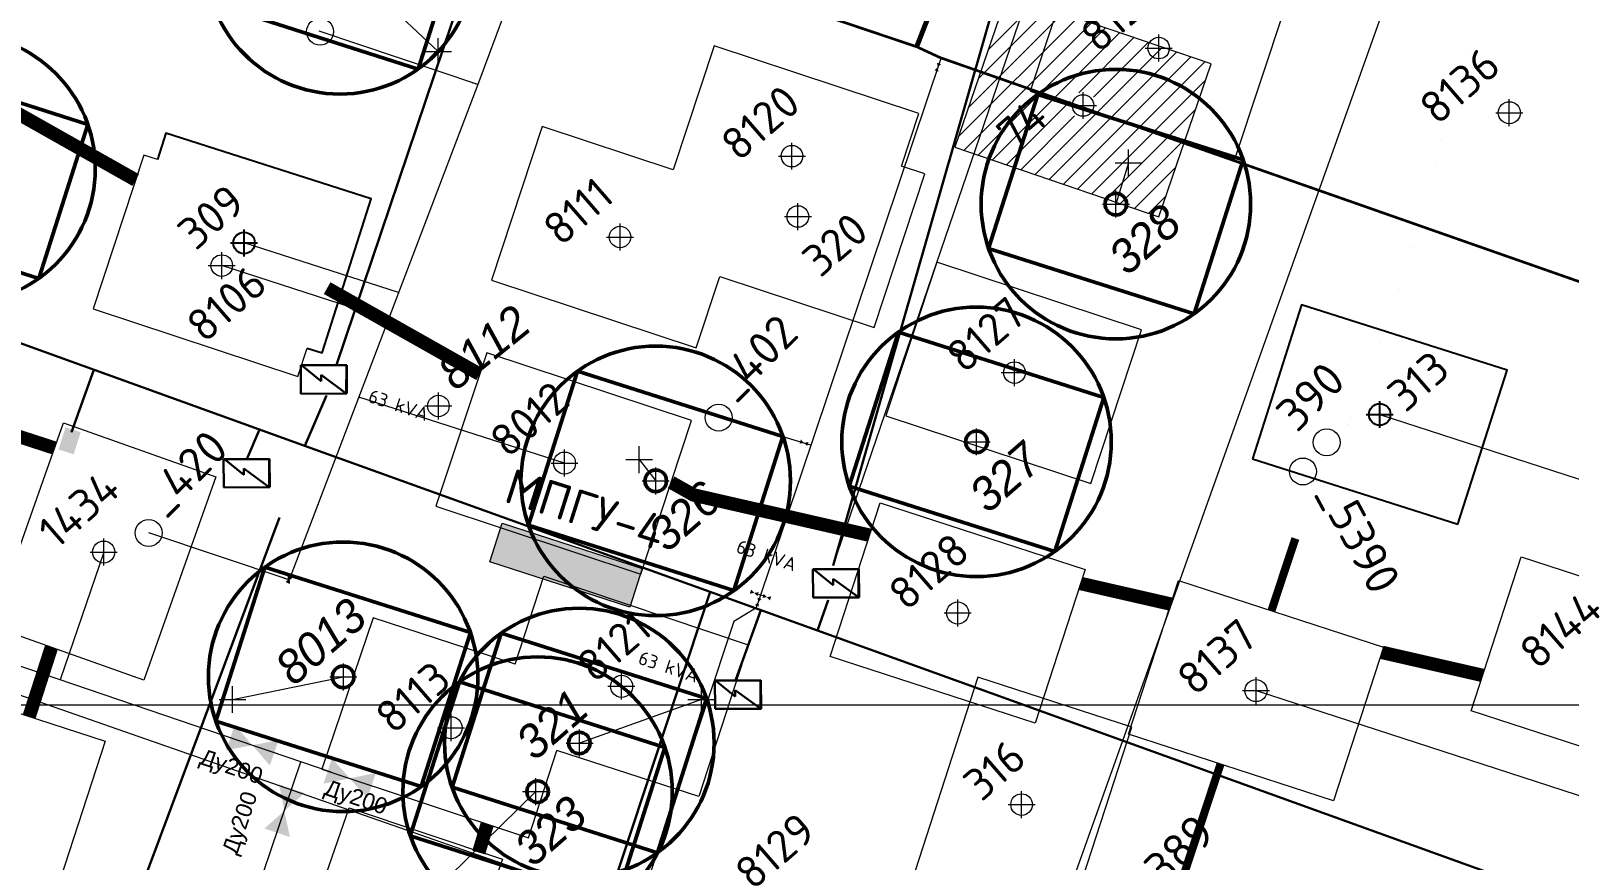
# Model space of a CAD drawing. Header units: millimetres. Extents: x 519 to 9564855, y -810 to 5021775.
# Drawn here: x 9532169 to 9532740, y 4999942 to 5000250 of the extents above; entities that cross this region are included whole.
import ezdxf

# ---------------------------------------------------------------- set-up
doc = ezdxf.new("R2010")
doc.units = ezdxf.units.MM
doc.header["$LTSCALE"] = 2
doc.header["$MEASUREMENT"] = 0
doc.header["$PDMODE"] = 2
doc.header["$PDSIZE"] = 5
doc.linetypes.add('92051501$0$GROUND2', pattern=[35, 25, -10])
for name, color, linetype in [('Existing roads', 41, 'Continuous'), ('FIBERGLASS', 212, 'Continuous'), ('GRID_PULKOVO', 7, 'Continuous'), ('OilColl&Flowlines', 3, 'Continuous'), ('OLD WELLS(dr.bfr2000)', 24, 'Continuous'), ('ROAD_FIELD', 255, '92051501$0$GROUND2'), ('ROAD_GROUND', 9, 'Continuous'), ('водавод', 5, 'Continuous'), ('Скважины - Конфликты наземки', 92, 'Continuous'), ('Скважины 2019г.', 241, 'Continuous'), ('Скважины на 2014 год', 70, 'Continuous'), ('Скважины на 2020 год', 140, 'Continuous'), ('Скважины на 2021 год', 7, 'Continuous'), ('Скважины на 2025 год _ОСМОТР', 5, 'Continuous')]:
    doc.layers.add(name, color=color, linetype=linetype)
for name, color, linetype, lineweight in [('Stage 11.Object 2.Frame&Text', 26, 'Continuous', 53), ('SteamInjInfrastructure', 25, 'Continuous', 100), ('TX_OIL_New Steel', 244, 'Continuous', 50), ('ПСО_TX-OIL-Proect.', 224, 'Continuous', 30), ('Скважины на 2023 год', 201, 'Continuous', 20), ('Скважины на 2024 год-125', 10, 'Continuous', 40), ('Скважины на 2026', 222, 'Continuous', 50), ('ТХ_Проект. НГ', 244, 'g_122_n', 50), ('ТХ_Сущ. НГ', 244, 'g_122_n', 5), ('Электро', 1, 'Continuous', 30), ('Электроснаб', 1, 'Continuous', 18), ('Электроснабжене', 1, 'Continuous', 18)]:
    doc.layers.add(name, color=color, linetype=linetype, lineweight=lineweight)
doc.styles.add('92051501$0$STANDARD', font='simplex.shx')
doc.styles.add('Arial', font='arial.ttf', dxfattribs={"height": 30})
doc.styles.add('Elect', font='isocpeur.ttf')
doc.styles.add('GeoApp', font='', dxfattribs={"height": 1})
doc.styles.add('Line_GUGK', font='')
doc.styles.get("Standard").update_dxf_attribs({"font": 'isocpeur.ttf', "width": 0.5})
doc.styles.get('GeoApp').set_extended_font_data('D431', italic=True)
doc.styles.get('Line_GUGK').set_extended_font_data('Bm431', italic=True)
doc.linetypes.add('g_122_n', pattern='A,2,-2,3,-0.6,["Н",Line_GUGK,S=2,R=0,X=0,Y=-1],-3,3,-2,8,-2,8,-2,6', length=41.6)
doc.linetypes.add('STM_LINE', pattern='A,0.5,-0.2,["S",92051501$0$STANDARD,S=0.1,R=0,X=-0.1,Y=-0.05],-0.05', length=0.75)

# ---------------------------------------------------------------- blocks, each defined once
blk = doc.blocks.new('A$C704E1201')
at = {"layer": 'TX_OIL_New Steel', "color": 116, "linetype": 'ByBlock', "lineweight": 60, "ltscale": 1.5, "true_color": 0x136734}
for p, q in [((-69.51, -88.99, -0.97), (14.74, 127.46, -0.03)), ((15.65, 126.37, -0.05), (14.5, 126.83, -0.05))]:
    blk.add_line(p, q, dxfattribs=at)
at = {"layer": 'водавод', "color": 7, "lineweight": 50}
for points, elevation in [([(15.81, 130.22, 1.6, 0, 0), (15.28, 128.84, 0, 1.6, 0), (14.74, 127.46, 1.6, 1.6, 0)], -0.03), ([(-68.42, -86.18, 1.6, 0, 0), (-68.96, -87.56, 0, 1.6, 0), (-69.49, -88.95, 1.6, 1.6, 0)], -0.97)]:
    blk.add_lwpolyline(points, format="xyseb", dxfattribs=dict(at, elevation=elevation))
at = {"layer": 'ПСО_TX-OIL-Proect.', "color": 0, "lineweight": 30, "ltscale": 5}
for points, elevation in [([(10.47, 128.07, 1.6, 0, 0), (11.85, 127.52, 0, 1.6, 0), (13.23, 126.98, 1.6, 1.6, 0)], -25.42), ([(15.65, 126.37, 1.6, 0, 0), (17.03, 125.83, 0, 1.6, 0), (18.41, 125.28, 1.6, 1.6, 0)], -0.05)]:
    blk.add_lwpolyline(points, format="xyseb", dxfattribs=dict(at, elevation=elevation))
blk.add_lwpolyline([(-19.84, 40.85, 1.6, 0, 0), (-21.22, 41.39, 0, 1.6, 0), (-22.6, 41.94, 1.6, 1.6, 0)], format="xyseb", dxfattribs=at)
at = {"layer": 'ТХ_Проект. НГ', "color": 116, "lineweight": 13, "ltscale": 0.3, "true_color": 0x136734, "elevation": -25.42}
blk.add_lwpolyline([(14.39, 126.55), (-13.61, 137.3)], dxfattribs=at)
at = {"layer": 'ТХ_Проект. НГ', "color": 116, "lineweight": 30, "ltscale": 0.3, "true_color": 0x136734}
blk.add_lwpolyline([(-50.36, 52.58), (-19.08, 40.57)], dxfattribs=at)
blk = doc.blocks.new('Z')
at = {"lineweight": 9}
h = blk.add_hatch(dxfattribs=at)
h.set_pattern_fill('ANSI31', color=256, scale=0.05, style=0)
h.set_pattern_definition([(45, (13.5061613, 46.7154025), (-0.0044194174, 0.0044194174), [])])
h.paths.add_polyline_path([(-0.34, -0.18), (-0.34, 0.18), (-0.01, 0)])
h.paths.add_polyline_path([(0.01, 0), (0.34, -0.18), (0.34, 0.18)])
at = {"color": 7, "lineweight": 13, "flags": 128}
blk.add_lwpolyline([(-0.35, -0.19), (-0.35, 0.19), (0.35, -0.19), (0.35, 0.19), (-0.35, -0.19)], dxfattribs=at)

msp = doc.modelspace()

# ---------------------------------------------------------------- hatches: boundary and pattern name
at = {"linetype": 'ByBlock', "lineweight": 0, "ltscale": 80}
msp.add_hatch(color=1, dxfattribs=at).paths.add_polyline_path([(9532391.40043, 5000036.23374), (9532396.06502, 5000050.58986), (9532344.08904, 5000067.47788), (9532339.42445, 5000053.12176)])
at = {"layer": 'Скважины 2019г.', "linetype": 'ByBlock', "lineweight": 0, "ltscale": 50}
h = msp.add_hatch(dxfattribs=at)
h.set_pattern_fill('ANSI31', color=256, scale=40)
h.set_pattern_definition([(45, (144.6, -148), (-3.535533906, 3.535533906), [])])
h.paths.add_polyline_path([(9532532.01345, 5000263.54714), (9532523.61688, 5000240.79334), (9532512.04182, 5000206.96563), (9532587.73329, 5000181.06577), (9532607.15818, 5000237.83437)])
h.paths.add_polyline_path([(9532564.6, 5000222.4, -1), (9532554.6, 5000222.4, -1)], flags=16)
at = {"layer": 'ТХ_Проект. НГ', "lineweight": 0, "ltscale": 0.3}
h = msp.add_hatch(color=256, dxfattribs=at)
h.dxf.hatch_style = 1
h.paths.add_polyline_path([(9532333.65692, 5000230.6503), (9532333.11131, 5000231.2249), (9532332.87757, 5000230.50721)])
h.paths.add_polyline_path([(9532334.20253, 5000230.0757), (9532334.43627, 5000230.79338), (9532333.65692, 5000230.6503)])
h = msp.add_hatch(color=256, dxfattribs=at)
h.dxf.hatch_style = 1
h.paths.add_polyline_path([(9532300.32812, 5000143.54829), (9532299.78251, 5000144.12289), (9532299.54877, 5000143.40521)])
h.paths.add_polyline_path([(9532300.87373, 5000142.97369), (9532301.10747, 5000143.69138), (9532300.32812, 5000143.54829)])
h = msp.add_hatch(color=256, dxfattribs=at)
h.dxf.hatch_style = 1
h.paths.add_polyline_path([(9532263.67857, 5000046.83547), (9532263.13296, 5000047.41007), (9532262.89923, 5000046.69238)])
h.paths.add_polyline_path([(9532264.22419, 5000046.26087), (9532264.45792, 5000046.97856), (9532263.67857, 5000046.83547)])
at = {"layer": 'Электро'}
msp.add_hatch(color=256, dxfattribs=at).paths.add_polyline_path([(9532187.66213, 5000101.19996), (9532182.02563, 5000102.98194), (9532179.42775, 5000094.76471), (9532185.06425, 5000092.98273)])
at = {"layer": 'Электроснаб', "linetype": 'ByBlock', "lineweight": 0}
msp.add_hatch(color=1, dxfattribs=at).paths.add_polyline_path([(9532187.66213, 5000101.19996), (9532182.02563, 5000102.98194), (9532179.42775, 5000094.76471), (9532185.06425, 5000092.98273)])
at = {"layer": 'Электроснабжене', "linetype": 'ByBlock', "lineweight": 0}
msp.add_hatch(color=1, dxfattribs=at).paths.add_polyline_path([(9532187.66213, 5000101.19996), (9532182.02563, 5000102.98194), (9532179.42775, 5000094.76471), (9532185.06425, 5000092.98273)])

# ---------------------------------------------------------------- linework, layer by layer
at = {"color": 3, "lineweight": 0, "ltscale": 5}
for p, q in [((9532280.65907, 4999975.0113), (9531888.74228, 5000108.34644)), ((9532196.2, 5000056.7), (9532180.05307, 5000009.23875)), ((9532186.86627, 4999736.26399), (9532269.39494, 4999978.8435))]:
    msp.add_line(p, q, dxfattribs=at)
at = {"color": 6, "linetype": 'ByBlock', "lineweight": 0, "const_width": 1, "elevation": 1.7643}
msp.add_lwpolyline([(9533208.5553, 4999965.0729), (9533169.1376, 4999982.4501), (9533159.995, 4999988.0051), (9533140.5588, 5000018.949), (9533131.0592, 5000023.5726), (9533036.2988, 5000055.7491), (9532977.9281, 5000077.6256), (9532899.1367, 5000104.4697), (9532880.8147, 5000108.9985), (9532506.6019, 5000240.1594), (9532497.9084, 5000244.1893), (9532302.01419, 5000309.99877), (9532300.4948, 5000310.5092), (9532141.3194, 5000363.6628), (9532131.7479, 5000365.3913)], dxfattribs=at)
msp.add_lwpolyline([(9533208.5553, 4999965.0729), (9533169.1376, 4999982.4501), (9533159.995, 4999988.0051), (9533140.5588, 5000018.949), (9533131.0592, 5000023.5726), (9533036.2988, 5000055.7491), (9532977.9281, 5000077.6256), (9532899.1367, 5000104.4697), (9532880.8147, 5000108.9985), (9532506.6019, 5000240.1594), (9532497.9084, 5000244.1893), (9532302.01419, 5000309.99877), (9532300.4948, 5000310.5092), (9532141.3194, 5000363.6628), (9532131.7479, 5000365.3913)], dxfattribs=at)
at = {"color": 1, "linetype": 'ByBlock', "lineweight": 0, "ltscale": 80}
msp.add_lwpolyline([(9532391.40043, 5000036.23374), (9532339.42445, 5000053.12176), (9532344.08904, 5000067.47788), (9532396.06502, 5000050.58986)], close=True, dxfattribs=at)
at = {"color": 3, "linetype": 'ByBlock', "lineweight": 0}
for points in [[(9532241.59651, 4999983.16115), (9532244.84964, 4999992.54448), (9532251.34928, 4999985.03552)], [(9532257.84892, 4999977.52656), (9532251.34928, 4999985.03552), (9532261.10205, 4999986.90989)], [(9532277.74232, 4999970.75857), (9532287.4727, 4999972.74587), (9532280.88646, 4999980.17898)], [(9532294.05895, 4999965.31275), (9532297.20309, 4999974.73316), (9532287.4727, 4999972.74587)], [(9532270.70633, 4999967.28116), (9532261.28591, 4999970.4253), (9532263.27321, 4999960.69491)], [(9532265.26051, 4999950.96452), (9532263.27321, 4999960.69491), (9532255.84009, 4999954.10867)]]:
    msp.add_solid(points, dxfattribs=at)
at = {"layer": 'Existing roads', "linetype": 'ByBlock', "lineweight": 0, "ltscale": 50, "const_width": 5, "elevation": -24.67163}
for points in [[(9532119.97484, 5000244.47268), (9532208.0837, 5000194.73384)], [(9532279.11499, 5000154.63556), (9532335.70012, 5000122.69236)], [(9532406.73141, 5000082.59407), (9532415.06047, 5000077.89218), (9532480.41458, 5000062.94733)], [(9532558.71384, 5000045.04225), (9532592.16881, 5000037.39193)], [(9532670.46807, 5000019.48684), (9532707.94009, 5000010.91793)]]:
    msp.add_lwpolyline(points, dxfattribs=at)
at = {"layer": 'Existing roads', "lineweight": 0, "const_width": 5}
for points in [[(9532177.96182, 5000095.29379), (9532137.50109, 5000108.44028)], [(9532176.80197, 5000021.34632), (9532168.55701, 4999995.71938)], [(9532338.5234, 4999955.7231), (9532335.3753, 4999945.21726)]]:
    msp.add_lwpolyline(points, dxfattribs=at)
at = {"layer": 'FIBERGLASS', "lineweight": 0, "ltscale": 5}
msp.add_line((9531474.36772, 5000244.22417), (9533085.79736, 4999682.85721), dxfattribs=at)
at = {"layer": 'GRID_PULKOVO', "lineweight": 0}
msp.add_line((9519000, 5000000), (9533000, 5000000), dxfattribs=at)
at = {"layer": 'OilColl&Flowlines', "lineweight": 0, "ltscale": 50}
for p, q in [((9532305.64332, 5000153.00229, 18.46915), (9532248.3, 5000171.4)), ((9532367.2, 5000089.7), (9532290.84634, 5000114.19688, -24.592))]:
    msp.add_line(p, q, dxfattribs=at)
at = {"layer": 'OilColl&Flowlines', "color": 3, "linetype": 'ByBlock', "lineweight": 0, "ltscale": 0.3}
for p, q in [((9532669.72, 5000107.74), (9532825.96382, 5000056.97331, 23.01404)), ((9532623.8, 5000005.3), (9532789.29149, 4999951.52856, 24.37618))]:
    msp.add_line(p, q, dxfattribs=at)
at = {"layer": 'OLD WELLS(dr.bfr2000)', "lineweight": 0}
for centre in [(9532276.5, 5000249.8), (9532424.4, 5000106.6), (9532650, 5000097.4), (9532641.2, 5000086.6), (9532212.9, 5000063.8)]:
    msp.add_circle(centre, 5, dxfattribs=at)
at = {"layer": 'ROAD_FIELD', "lineweight": 0, "const_width": 0.001, "flags": 128}
msp.add_lwpolyline([(9532795.53243, 5000508.41682), (9532804.47629, 5000479.7776), (9532751.87439, 5000385.15449), (9532703.417, 5000246.992), (9532674.674, 5000147.178), (9532646.09891, 5000074.12476), (9532641.8908, 5000062.91016)], dxfattribs=at)
at = {"layer": 'ROAD_GROUND', "lineweight": 0, "flags": 128}
for points, const_width in [([(9532638.4049, 5000061.73689), (9532629.52771, 5000034.98282)], 3), ([(9532636.98123, 5000062.20928), (9532628.1011, 5000035.44635)], 0.001), ([(9532639.82858, 5000061.26451), (9532630.95433, 5000034.51929)], 0.001), ([(9532610.63193, 4999978.0347), (9532586.70722, 4999905.93038), (9532534.8233, 4999729.42781), (9532534.8233, 4999729.42781)], 3), ([(9532609.20532, 4999978.49823), (9532585.274, 4999906.374), (9532533.35856, 4999729.90373), (9532533.35856, 4999729.90373)], 0.001), ([(9532612.05854, 4999977.57116), (9532588.14044, 4999905.48675), (9532536.28803, 4999728.95188), (9532536.28803, 4999728.95188)], 0.001)]:
    msp.add_lwpolyline(points, dxfattribs=dict(at, const_width=const_width))
at = {"layer": 'SteamInjInfrastructure', "color": 6, "linetype": 'STM_LINE', "lineweight": 0, "ltscale": 15}
msp.add_line((9532465.117, 4999680.29), (9532790.92888, 5000593.92108), dxfattribs=at)
at = {"layer": 'TX_OIL_New Steel', "color": 116, "linetype": 'ByBlock', "lineweight": 0, "ltscale": 1.5, "true_color": 0x136734}
for p in [(9532439.00815, 5000041.07524), (9532440.87449, 5000040.44853)]:
    msp.add_line(p, (9532439.94132, 5000040.76188), dxfattribs=at)
for points in [[(9532506.78604, 5000239.8392), (9532439.06928, 5000038.16477)], [(9532458.6036, 5000096.35102), (9532424.4, 5000106.6)]]:
    msp.add_lwpolyline(points, dxfattribs=at)
at = {"layer": 'водавод', "color": 7, "lineweight": 0}
for points in [[(9532506.17639, 5000238.02365, 1.6, 0, 0), (9532505.70074, 5000236.62113, 0, 1.6, 0), (9532505.22472, 5000235.21753, 1.6, 1.6, 0)], [(9532436.19635, 5000042.01003, 1.6, 0, 0), (9532437.60171, 5000041.54281, 0, 1.6, 0), (9532439.00815, 5000041.07524, 1.6, 1.6, 0)], [(9532439.53936, 5000039.55087, 1.6, 0, 0), (9532439.06371, 5000038.14835, 0, 1.6, 0), (9532438.58769, 5000036.74475, 1.6, 1.6, 0)], [(9532443.68061, 5000039.49686, 1.6, 0, 0), (9532442.27809, 5000039.97251, 0, 1.6, 0), (9532440.87449, 5000040.44853, 1.6, 1.6, 0)]]:
    msp.add_lwpolyline(points, format="xyseb", dxfattribs=at)
at = {"layer": 'ПСО_TX-OIL-Proect.', "color": 0, "lineweight": 0, "ltscale": 5}
msp.add_lwpolyline([(9532454.67356, 5000097.68869, 1.6, 0, 0), (9532456.08206, 5000097.23104, 0, 1.6, 0), (9532457.49165, 5000096.77303, 1.6, 1.6, 0)], format="xyseb", dxfattribs=at)
at = {"layer": 'Скважины - Конфликты наземки', "linetype": 'ByBlock', "lineweight": 0}
msp.add_circle((9532320.4, 5000110.9), 4, dxfattribs=at)
at = {"layer": 'Скважины - Конфликты наземки', "linetype": 'ByBlock', "lineweight": 0, "ltscale": 80}
msp.add_point((9532320.4, 5000110.9), dxfattribs=at)
at = {"layer": 'Скважины 2019г.', "color": 0, "linetype": 'ByBlock', "lineweight": 0, "ltscale": 50}
msp.add_lwpolyline([(9532512.04182, 5000206.96563), (9532587.73329, 5000181.06577), (9532607.15818, 5000237.83437), (9532531.46671, 5000263.73423)], close=True, dxfattribs=at)
at = {"layer": 'Скважины 2019г.', "color": 0, "linetype": 'ByBlock', "lineweight": 0}
msp.add_lwpolyline([(9532492.2547, 5000199.88893), (9532498.71798, 5000219.42241), (9532422.73745, 5000244.56299), (9532407.4948, 5000198.49624)], dxfattribs=at)
at = {"layer": 'Скважины 2019г.', "color": 0, "linetype": 'ByBlock', "lineweight": 0, "ltscale": 50}
msp.add_circle((9532559.6, 5000222.4), 4, dxfattribs=at)
at = {"layer": 'Скважины 2019г.', "color": 0, "linetype": 'ByBlock', "lineweight": 0}
msp.add_circle((9532451.6, 5000203.6), 4, dxfattribs=at)
at = {"layer": 'Скважины 2019г.', "color": 0, "linetype": 'ByBlock', "lineweight": 0, "ltscale": 50}
msp.add_point((9532559.6, 5000222.4), dxfattribs=at)
msp.add_point((9532559.6, 5000222.4), dxfattribs=at)
at = {"layer": 'Скважины 2019г.', "color": 0, "linetype": 'ByBlock', "lineweight": 0}
for p in [(9532451.6, 5000203.6), (9532240, 5000163)]:
    msp.add_point(p, dxfattribs=at)
at = {"layer": 'Скважины на 2014 год', "color": 0, "linetype": 'ByBlock', "lineweight": 0}
for points in [[(9532181.26357, 5000104.62666), (9532237.82815, 5000084.61548), (9532211.14657, 5000009.19603), (9532154.58199, 5000029.20722), (9532181.26357, 5000104.62666)], [(9532274.5718, 4999925.00158), (9532287.32563, 4999961.78527), (9532344.20906, 4999942.69927), (9532331.00887, 4999905.17213)]]:
    msp.add_lwpolyline(points, dxfattribs=at)
msp.add_circle((9532196.2, 5000056.7), 4.1, dxfattribs=at)
msp.add_point((9532196.2, 5000056.7), dxfattribs=at)
at = {"layer": 'Скважины на 2020 год', "color": 0, "linetype": 'ByBlock', "lineweight": 0}
for points in [[(9532539.98202, 5000227.6776), (9532615.96254, 5000202.53702), (9532634.81798, 5000259.52241), (9532558.83745, 5000284.66299)], [(9532486.48202, 5000107.2776), (9532562.46254, 5000082.13702), (9532581.31798, 5000139.12241), (9532505.33745, 5000164.26299)], [(9532319.48202, 5000073.6776), (9532395.46254, 5000048.53702), (9532414.31798, 5000105.52241), (9532338.33745, 5000130.66299)]]:
    msp.add_lwpolyline(points, close=True, dxfattribs=at)
for points in [[(9532407.4948, 5000198.49624), (9532358.93745, 5000214.56299), (9532340.08202, 5000157.5776), (9532416.06254, 5000132.43702), (9532424.84192, 5000158.97028)], [(9532216.14973, 5000202.30452), (9532211.13745, 5000203.96299), (9532192.28202, 5000146.9776), (9532268.26254, 5000121.83702), (9532271.75399, 5000132.38896)]]:
    msp.add_lwpolyline(points, dxfattribs=at)
for centre, radius in [((9532587.7, 5000243.7), 4), ((9532387.8, 5000173.6), 4), ((9532240, 5000163), 4), ((9532534.2, 5000123.3), 4), ((9532367.2, 5000089.7), 4.0951)]:
    msp.add_circle(centre, radius, dxfattribs=at)
for p in [(9532534.2, 5000123.3), (9532367.2, 5000089.7), (9532367.2, 5000089.7)]:
    msp.add_point(p, dxfattribs=at)
at = {"layer": 'Скважины на 2021 год', "lineweight": 0, "ltscale": 50}
for p, q in [((9532296.23497, 5000032.26918), (9532277.16009, 4999976.2017)), ((9532348.93012, 5000015.14749), (9532296.23497, 5000032.26918)), ((9532120.62825, 5000011.29238), (9532196.71277, 4999986.57102)), ((9532196.71277, 4999986.57102), (9532178.17175, 4999929.50762)), ((9532353.82175, 4999950.61762), (9532364.3766, 4999983.10211)), ((9532277.16009, 4999976.2017), (9532353.82175, 4999950.61762))]:
    msp.add_line(p, q, dxfattribs=at)
for points in [[(9532465.78723, 5000017.92898), (9532484.32825, 5000074.99238), (9532560.41277, 5000050.27102), (9532541.87175, 4999993.20762), (9532465.78723, 5000017.92898)], [(9532703.68723, 4999997.82898), (9532722.22825, 5000054.89238), (9532798.31277, 5000030.17102), (9532779.77175, 4999973.10762), (9532703.68723, 4999997.82898)], [(9532348.93012, 5000015.14749), (9532359.52825, 5000047.76517), (9532435.4046, 5000022.32311), (9532417.07175, 4999965.98042), (9532364.3766, 4999983.10211)], [(9532576.48723, 4999989.12898), (9532595.02825, 5000046.19238), (9532671.11277, 5000021.47102), (9532652.57175, 4999964.40762), (9532576.48723, 4999989.12898)]]:
    msp.add_lwpolyline(points, dxfattribs=at)
at = {"layer": 'Скважины на 2021 год', "lineweight": 0}
for centre in [(9532717.8, 5000219.7), (9532513.1, 5000034.1), (9532388.35, 5000006.8628), (9532623.8, 5000005.3), (9532325.1, 4999991.5)]:
    msp.add_circle(centre, 4.1, dxfattribs=at)
at = {"layer": 'Скважины на 2021 год', "color": 0, "linetype": 'ByBlock', "lineweight": 0}
for p in [(9532587.7, 5000243.7), (9532387.8, 5000173.6)]:
    msp.add_point(p, dxfattribs=at)
at = {"layer": 'Скважины на 2021 год', "lineweight": 0}
for p in [(9532717.8, 5000219.7), (9532513.1, 5000034.1), (9532388.3, 5000007)]:
    msp.add_point(p, dxfattribs=at)
at = {"layer": 'Скважины на 2021 год', "lineweight": 0, "ltscale": 50}
for p in [(9532623.8, 5000005.3), (9532325.1, 4999991.5)]:
    msp.add_point(p, dxfattribs=at)
at = {"layer": 'Скважины на 2023 год', "color": 0, "linetype": 'ByBlock', "lineweight": 0}
msp.add_lwpolyline([(9532424.84192, 5000158.97028), (9532482.06254, 5000140.03702), (9532500.91798, 5000197.02241), (9532492.2547, 5000199.88893)], dxfattribs=at)
msp.add_circle((9532453.8, 5000181.2), 4, dxfattribs=at)
msp.add_point((9532453.8, 5000181.2), dxfattribs=at)
at = {"layer": 'Скважины на 2024 год-125', "color": 0, "linetype": 'ByBlock', "lineweight": 0}
msp.add_lwpolyline([(9532552.97102, 4999915.68723), (9532577.69238, 4999991.77175), (9532520.62898, 5000010.31277), (9532495.90762, 4999934.22825)], close=True, dxfattribs=at)
msp.add_circle((9532536.8, 4999963), 4, dxfattribs=at)
msp.add_point((9532536.8, 4999963), dxfattribs=at)
at = {"layer": 'Скважины на 2025 год _ОСМОТР', "color": 0, "linetype": 'ByBlock', "lineweight": -2, "ltscale": 50}
msp.add_lwpolyline([(9532271.75399, 5000132.38896), (9532277.27178, 5000130.63044), (9532295.49087, 5000187.79743), (9532219.26822, 5000212.08956), (9532216.14973, 5000202.30452)], dxfattribs=at)
msp.add_lwpolyline([(9532622.49913, 5000091.30257), (9532698.72178, 5000067.01044), (9532716.94087, 5000124.17743), (9532640.71822, 5000148.46956)], close=True, dxfattribs=at)
at = {"layer": 'Скважины на 2025 год _ОСМОТР', "color": 0, "linetype": 'ByBlock', "lineweight": -2}
for centre in [(9532248.3, 5000171.4), (9532669.72, 5000107.74)]:
    msp.add_circle(centre, 4, dxfattribs=at)
for p in [(9532248.3, 5000171.4), (9532669.72, 5000107.74)]:
    msp.add_point(p, dxfattribs=at)
at = {"layer": 'Скважины на 2026', "lineweight": 5}
for p, q in [((9532320.3, 5000242.4), (9532283.87, 5000276.65)), ((9532576.5, 5000201.1), (9532571.8, 5000185.8)), ((9532394.9, 5000091), (9532401.05, 5000083.12)), ((9532244, 5000002), (9532285.15, 5000010.38)), ((9532418, 5000002), (9532372.79, 4999985.84)), ((9532318, 4999930), (9532356.55, 4999967.8))]:
    msp.add_line(p, q, dxfattribs=at)
at = {"layer": 'Скважины на 2026', "linetype": 'ByBlock', "ltscale": 50}
for points in [[(9532236.64913, 5000260.21257), (9532312.87178, 5000235.92044), (9532331.09087, 5000293.08743), (9532254.86822, 5000317.37956)], [(9532095.84913, 5000182.49257), (9532172.07178, 5000158.20044), (9532190.29087, 5000215.36743), (9532114.06822, 5000239.65956)], [(9532524.57913, 5000169.36257), (9532600.80178, 5000145.07044), (9532619.02087, 5000202.23743), (9532542.79822, 5000226.52956)], [(9532472.87913, 5000081.16257), (9532549.10178, 5000056.87044), (9532567.32087, 5000114.03743), (9532491.09822, 5000138.32956)], [(9532353.82913, 5000066.68257), (9532430.05178, 5000042.39044), (9532448.27087, 5000099.55743), (9532372.04822, 5000123.84956)], [(9532309.98448, 4999951.36257), (9532386.20713, 4999927.07044), (9532404.42623, 4999984.23743), (9532328.20358, 5000008.52956)]]:
    msp.add_lwpolyline(points, close=True, dxfattribs=at)
at = {"layer": 'Скважины на 2026', "linetype": 'ByBlock', "ltscale": 50, "elevation": 0}
for points in [[(9532237.83232, 4999993.97224), (9532314.05497, 4999969.68011), (9532332.27406, 5000026.8471), (9532256.05141, 5000051.13923)], [(9532325.47232, 4999969.43224), (9532401.69497, 4999945.14011), (9532419.91406, 5000002.3071), (9532343.69141, 5000026.59923)]]:
    msp.add_lwpolyline(points, close=True, dxfattribs=at)
at = {"layer": 'Скважины на 2026', "linetype": 'ByBlock', "ltscale": 50}
for centre in [(9532283.87, 5000276.65), (9532143.07, 5000198.93), (9532571.8, 5000185.8), (9532520.1, 5000097.6), (9532401.05, 5000083.12), (9532285.05319, 5000010.40967, 0), (9532372.69319, 4999985.86967, 0), (9532357.20535, 4999967.8)]:
    msp.add_circle(centre, 50, dxfattribs=at)
at = {"layer": 'Скважины на 2026', "linetype": 'ByBlock'}
for centre in [(9532571.8, 5000185.8), (9532520.1, 5000097.6), (9532401.05, 5000083.12), (9532285.05319, 5000010.40967, 0), (9532372.69319, 4999985.86967, 0), (9532357.20535, 4999967.8)]:
    msp.add_circle(centre, 4, dxfattribs=at)
at = {"layer": 'Скважины на 2026', "linetype": 'ByBlock', "lineweight": 0}
for p in [(9532320.3, 5000242.4), (9532576.5, 5000201.1), (9532571.8, 5000185.8), (9532520.1, 5000097.6), (9532394.9, 5000091), (9532401.05, 5000083.12), (9532285.15, 5000010.38), (9532244, 5000002), (9532418, 5000002), (9532372.79, 4999985.84), (9532356.55, 4999967.8)]:
    msp.add_point(p, dxfattribs=at)
at = {"layer": 'ТХ_Проект. НГ', "color": 116, "linetype": 'ByBlock', "lineweight": 0, "ltscale": 0.3, "true_color": 0x136734}
msp.add_line((9532301.85397, 5000143.04792), (9532240, 5000163), dxfattribs=at)
at = {"layer": 'ТХ_Проект. НГ', "color": 3, "linetype": 'ByBlock', "lineweight": 0, "ltscale": 0.3}
for p, q in [((9532438.17699, 5000035.86777, 0), (9532429.97876, 5000030.97873)), ((9532439.06928, 5000038.16477), (9532438.23557, 5000035.8467, 0)), ((9532429.97876, 5000030.97873), (9532398.40305, 4999935.63455))]:
    msp.add_line(p, q, dxfattribs=at)
at = {"layer": 'ТХ_Проект. НГ', "color": 116, "linetype": 'ByBlock', "lineweight": 0, "ltscale": 0.3, "true_color": 0x136734, "elevation": -24.592}
msp.add_lwpolyline([(9532341.91144, 5000297.00059), (9532338.45132, 5000287.43143), (9532348.738, 5000267.198), (9532335.071, 5000230.177), (9532264.62048, 5000045.419)], dxfattribs=at)
at = {"layer": 'ТХ_Сущ. НГ', "color": 116, "linetype": 'ByBlock', "lineweight": 0, "ltscale": 0.3, "true_color": 0x136734}
for points, elevation in [([(9532335.071, 5000230.177), (9532276.113, 5000249.959)], -24.374), ([(9532265.00499, 5000046.39114), (9532212.9, 5000063.8)], -116.49685)]:
    msp.add_lwpolyline(points, dxfattribs=dict(at, elevation=elevation))
at = {"layer": 'Электро'}
for p, q in [((9532466.87399, 5000051.75747, 0), (9532585.44693, 5000465.06019, 0)), ((9532282.61786, 5000126.1173, 0), (9532386.48384, 5000434.38465, 0)), ((9532271.43842, 5000095.83655, 0), (9532017.90282, 5000187.35264, 0)), ((9532269.32825, 5000125.99315, 0), (9532286.37668, 5000126.09749, 0)), ((9532269.39295, 5000115.4208, 0), (9532269.32825, 5000125.99315, 0)), ((9532286.27942, 5000125.99904, 0), (9532269.68382, 5000125.89748, 0)), ((9532269.68382, 5000125.89748, 0), (9532276.8956, 5000120.07024, 0)), ((9532286.20573, 5000115.55658, 0), (9532286.27942, 5000125.99904, 0)), ((9532286.37668, 5000126.09749, 0), (9532286.44138, 5000115.52514, 0)), ((9532184.20768, 5000101.22446), (9532192.54238, 5000124.31483, 0)), ((9532276.8956, 5000120.07024, 0), (9532276.88107, 5000122.44548, 0)), ((9532276.88107, 5000122.44548, 0), (9532286.20573, 5000115.55658, 0)), ((9532286.44138, 5000115.52514, 0), (9532269.39295, 5000115.4208, 0)), ((9532270.79252, 5000096.07178, 0), (9532278.81734, 5000114.82453, 0)), ((9532249.33191, 5000091.17889, 0), (9532254.01617, 5000102.12528, 0)), ((9532240.67853, 5000091.22378, 0), (9532257.72696, 5000091.32812, 0)), ((9532240.74323, 5000080.65143, 0), (9532240.67853, 5000091.22378, 0)), ((9532257.62971, 5000091.22967, 0), (9532241.03411, 5000091.12811, 0)), ((9532241.03411, 5000091.12811, 0), (9532248.24589, 5000085.30087, 0)), ((9532257.55602, 5000080.78721, 0), (9532257.62971, 5000091.22967, 0)), ((9532257.72696, 5000091.32812, 0), (9532257.79166, 5000080.75577, 0)), ((9532461.062, 5000027.63701, 0), (9532271.43842, 5000095.83655, 0)), ((9532248.24589, 5000085.30087, 0), (9532248.23135, 5000087.67611, 0)), ((9532248.23135, 5000087.67611, 0), (9532257.55602, 5000080.78721, 0)), ((9532257.79166, 5000080.75577, 0), (9532240.74323, 5000080.65143, 0)), ((9532115.17448, 4999678.24072, 0), (9532261.44597, 5000069.48763, 0)), ((9532459.37108, 5000050.36744, 0), (9532476.41951, 5000050.47178, 0)), ((9532459.43578, 5000039.79509, 0), (9532459.37108, 5000050.36744, 0)), ((9532476.32226, 5000050.37333, 0), (9532459.72666, 5000050.27177, 0)), ((9532459.72666, 5000050.27177, 0), (9532466.93844, 5000044.44453, 0)), ((9532466.93844, 5000044.44453, 0), (9532466.9239, 5000046.81976, 0)), ((9532466.9239, 5000046.81976, 0), (9532476.24857, 5000039.93087, 0)), ((9532476.24857, 5000039.93087, 0), (9532476.32226, 5000050.37333, 0)), ((9532476.41951, 5000050.47178, 0), (9532476.48422, 5000039.89943, 0)), ((9532421.19125, 5000041.97682, 0), (9532360.18669, 4999857.17804)), ((9532476.48422, 5000039.89943, 0), (9532459.43578, 5000039.79509, 0)), ((9532430.77342, 5000009.44634, -0.00006), (9532440.03578, 5000035.19989, -0.00006)), ((9532465.00657, 5000038.79278, 0), (9532461.062, 5000027.63701, 0)), ((9532947.6339, 4999852.15018, 0), (9532461.062, 5000027.63701, 0)), ((9532423.01494, 5000009.04347, 0), (9532440.06337, 5000009.14781, 0)), ((9532423.07964, 4999998.47112, 0), (9532423.01494, 5000009.04347, 0)), ((9532439.96612, 5000009.04936, 0), (9532423.37052, 5000008.94779, 0)), ((9532423.37052, 5000008.94779, 0), (9532430.5823, 5000003.12056, 0)), ((9532430.5823, 5000003.12056, 0), (9532430.56776, 5000005.49579, 0)), ((9532430.56776, 5000005.49579, 0), (9532439.89243, 4999998.6069, 0)), ((9532439.89243, 4999998.6069, 0), (9532439.96612, 5000009.04936, 0)), ((9532440.06337, 5000009.14781, 0), (9532440.12808, 4999998.57546, 0)), ((9532440.12808, 4999998.57546, 0), (9532423.07964, 4999998.47112, 0))]:
    msp.add_line(p, q, dxfattribs=at)
at = {"layer": 'Электроснаб', "color": 1, "linetype": 'ByBlock', "lineweight": 0}
for p, q in [((9532466.87399, 5000051.75747, 0), (9532606.32051, 5000459.1728, 0)), ((9532271.43842, 5000095.83655, 0), (9532017.90282, 5000187.35264, 0)), ((9532269.32825, 5000125.99315, 0), (9532286.37668, 5000126.09749, 0)), ((9532269.39295, 5000115.4208, 0), (9532269.32825, 5000125.99315, 0)), ((9532286.27942, 5000125.99904, 0), (9532269.68382, 5000125.89748, 0)), ((9532269.68382, 5000125.89748, 0), (9532276.8956, 5000120.07024, 0)), ((9532286.20573, 5000115.55658, 0), (9532286.27942, 5000125.99904, 0)), ((9532286.37668, 5000126.09749, 0), (9532286.44138, 5000115.52514, 0)), ((9532184.20768, 5000101.22446), (9532192.54238, 5000124.31483, 0)), ((9532276.8956, 5000120.07024, 0), (9532276.88107, 5000122.44548, 0)), ((9532276.88107, 5000122.44548, 0), (9532286.20573, 5000115.55658, 0)), ((9532286.44138, 5000115.52514, 0), (9532269.39295, 5000115.4208, 0)), ((9532270.79252, 5000096.07178, 0), (9532278.81734, 5000114.82453, 0)), ((9532249.33191, 5000091.17889, 0), (9532254.01617, 5000102.12528, 0)), ((9532240.67853, 5000091.22378, 0), (9532257.72696, 5000091.32812, 0)), ((9532240.74323, 5000080.65143, 0), (9532240.67853, 5000091.22378, 0)), ((9532257.62971, 5000091.22967, 0), (9532241.03411, 5000091.12811, 0)), ((9532241.03411, 5000091.12811, 0), (9532248.24589, 5000085.30087, 0)), ((9532257.55602, 5000080.78721, 0), (9532257.62971, 5000091.22967, 0)), ((9532257.72696, 5000091.32812, 0), (9532257.79166, 5000080.75577, 0)), ((9532461.062, 5000027.63701, 0), (9532271.43842, 5000095.83655, 0)), ((9532248.24589, 5000085.30087, 0), (9532248.23135, 5000087.67611, 0)), ((9532248.23135, 5000087.67611, 0), (9532257.55602, 5000080.78721, 0)), ((9532257.79166, 5000080.75577, 0), (9532240.74323, 5000080.65143, 0)), ((9532115.17448, 4999678.24072, 0), (9532261.44597, 5000069.48763, 0)), ((9532459.37108, 5000050.36744, 0), (9532476.41951, 5000050.47178, 0)), ((9532459.43578, 5000039.79509, 0), (9532459.37108, 5000050.36744, 0)), ((9532476.32226, 5000050.37333, 0), (9532459.72666, 5000050.27177, 0)), ((9532459.72666, 5000050.27177, 0), (9532466.93844, 5000044.44453, 0)), ((9532466.93844, 5000044.44453, 0), (9532466.9239, 5000046.81976, 0)), ((9532466.9239, 5000046.81976, 0), (9532476.24857, 5000039.93087, 0)), ((9532476.24857, 5000039.93087, 0), (9532476.32226, 5000050.37333, 0)), ((9532476.41951, 5000050.47178, 0), (9532476.48422, 5000039.89943, 0)), ((9532421.19125, 5000041.97682, 0), (9532360.18669, 4999857.17804)), ((9532476.48422, 5000039.89943, 0), (9532459.43578, 5000039.79509, 0)), ((9532430.77342, 5000009.44634, -0.00006), (9532440.03578, 5000035.19989, -0.00006)), ((9532465.00657, 5000038.79278, 0), (9532461.062, 5000027.63701, 0)), ((9532947.6339, 4999852.15018, 0), (9532461.062, 5000027.63701, 0)), ((9532423.01494, 5000009.04347, 0), (9532440.06337, 5000009.14781, 0)), ((9532423.07964, 4999998.47112, 0), (9532423.01494, 5000009.04347, 0)), ((9532439.96612, 5000009.04936, 0), (9532423.37052, 5000008.94779, 0)), ((9532423.37052, 5000008.94779, 0), (9532430.5823, 5000003.12056, 0)), ((9532430.5823, 5000003.12056, 0), (9532430.56776, 5000005.49579, 0)), ((9532430.56776, 5000005.49579, 0), (9532439.89243, 4999998.6069, 0)), ((9532439.89243, 4999998.6069, 0), (9532439.96612, 5000009.04936, 0)), ((9532440.06337, 5000009.14781, 0), (9532440.12808, 4999998.57546, 0)), ((9532440.12808, 4999998.57546, 0), (9532423.07964, 4999998.47112, 0))]:
    msp.add_line(p, q, dxfattribs=at)
at = {"layer": 'Электроснабжене', "color": 1, "linetype": 'ByBlock', "lineweight": 0}
for p, q in [((9532271.43842, 5000095.83655, 0), (9532017.90282, 5000187.35264, 0)), ((9532269.32825, 5000125.99315, 0), (9532286.37668, 5000126.09749, 0)), ((9532269.39295, 5000115.4208, 0), (9532269.32825, 5000125.99315, 0)), ((9532286.27942, 5000125.99904, 0), (9532269.68382, 5000125.89748, 0)), ((9532269.68382, 5000125.89748, 0), (9532276.8956, 5000120.07024, 0)), ((9532286.20573, 5000115.55658, 0), (9532286.27942, 5000125.99904, 0)), ((9532286.37668, 5000126.09749, 0), (9532286.44138, 5000115.52514, 0)), ((9532184.20768, 5000101.22446), (9532192.54238, 5000124.31483, 0)), ((9532276.8956, 5000120.07024, 0), (9532276.88107, 5000122.44548, 0)), ((9532276.88107, 5000122.44548, 0), (9532286.20573, 5000115.55658, 0)), ((9532286.44138, 5000115.52514, 0), (9532269.39295, 5000115.4208, 0)), ((9532270.79252, 5000096.07178, 0), (9532278.81734, 5000114.82453, 0)), ((9532249.33191, 5000091.17889, 0), (9532254.01617, 5000102.12528, 0)), ((9532240.67853, 5000091.22378, 0), (9532257.72696, 5000091.32812, 0)), ((9532240.74323, 5000080.65143, 0), (9532240.67853, 5000091.22378, 0)), ((9532257.62971, 5000091.22967, 0), (9532241.03411, 5000091.12811, 0)), ((9532241.03411, 5000091.12811, 0), (9532248.24589, 5000085.30087, 0)), ((9532257.55602, 5000080.78721, 0), (9532257.62971, 5000091.22967, 0)), ((9532257.72696, 5000091.32812, 0), (9532257.79166, 5000080.75577, 0)), ((9532461.062, 5000027.63701, 0), (9532271.43842, 5000095.83655, 0)), ((9532248.24589, 5000085.30087, 0), (9532248.23135, 5000087.67611, 0)), ((9532248.23135, 5000087.67611, 0), (9532257.55602, 5000080.78721, 0)), ((9532257.79166, 5000080.75577, 0), (9532240.74323, 5000080.65143, 0)), ((9532115.17448, 4999678.24072, 0), (9532261.44597, 5000069.48763, 0)), ((9532459.37108, 5000050.36744, 0), (9532476.41951, 5000050.47178, 0)), ((9532459.43578, 5000039.79509, 0), (9532459.37108, 5000050.36744, 0)), ((9532476.32226, 5000050.37333, 0), (9532459.72666, 5000050.27177, 0)), ((9532459.72666, 5000050.27177, 0), (9532466.93844, 5000044.44453, 0)), ((9532466.93844, 5000044.44453, 0), (9532466.9239, 5000046.81976, 0)), ((9532466.9239, 5000046.81976, 0), (9532476.24857, 5000039.93087, 0)), ((9532476.24857, 5000039.93087, 0), (9532476.32226, 5000050.37333, 0)), ((9532476.41951, 5000050.47178, 0), (9532476.48422, 5000039.89943, 0)), ((9532421.19125, 5000041.97682, 0), (9532360.18669, 4999857.17804)), ((9532476.48422, 5000039.89943, 0), (9532459.43578, 5000039.79509, 0)), ((9532430.77342, 5000009.44634, -0.00006), (9532440.03578, 5000035.19989, -0.00006)), ((9532465.00657, 5000038.79278, 0), (9532461.062, 5000027.63701, 0)), ((9532947.6339, 4999852.15018, 0), (9532461.062, 5000027.63701, 0)), ((9532423.01494, 5000009.04347, 0), (9532440.06337, 5000009.14781, 0)), ((9532423.07964, 4999998.47112, 0), (9532423.01494, 5000009.04347, 0)), ((9532439.96612, 5000009.04936, 0), (9532423.37052, 5000008.94779, 0)), ((9532423.37052, 5000008.94779, 0), (9532430.5823, 5000003.12056, 0)), ((9532430.5823, 5000003.12056, 0), (9532430.56776, 5000005.49579, 0)), ((9532430.56776, 5000005.49579, 0), (9532439.89243, 4999998.6069, 0)), ((9532439.89243, 4999998.6069, 0), (9532439.96612, 5000009.04936, 0)), ((9532440.06337, 5000009.14781, 0), (9532440.12808, 4999998.57546, 0)), ((9532440.12808, 4999998.57546, 0), (9532423.07964, 4999998.47112, 0))]:
    msp.add_line(p, q, dxfattribs=at)

# ---------------------------------------------------------------- block references
at = {"layer": 'ТХ_Проект. НГ', "color": 3, "linetype": 'ByBlock', "lineweight": 0, "ltscale": 0.3}
msp.add_blockref('A$C704E1201', (9532567.26481, 5000332.92206), dxfattribs=at)
at = {"layer": 'ТХ_Проект. НГ', "lineweight": 0, "ltscale": 0.3, "xscale": 3.023999999824158, "yscale": 3.023999999824158, "zscale": 3.023999999824158, "rotation": 249.835669295086}
msp.add_blockref('Z', (9532265.00499, 5000046.39114, -14.06456), dxfattribs=at)

# ---------------------------------------------------------------- texts
at = {"color": 3, "lineweight": 0, "style": 'Arial'}
for rotation, p in [(341.0854858, (9532231.39192, 4999978.20027)), (341.3365835, (9532277.60461, 4999966.7999)), (71.0854858, (9532245.61944, 4999944.00326))]:
    msp.add_text('Ду200', height=6, rotation=rotation, dxfattribs=at).set_placement(p)
at = {"layer": 'OLD WELLS(dr.bfr2000)', "lineweight": 0, "style": 'Elect'}
for s, rotation, p in [(' _402', 44.9999999, (9532424.4, 5000106.6)), (' 390', 44.9999999, (9532633.41664, 5000095.0102)), (' _420', 44.9999999, (9532212.9, 5000063.8)), (' _5390', 298.2877942, (9532642.21789, 5000085.87204)), (' _389', 44.9999999, (9532578.4, 4999920.5))]:
    msp.add_text(s, height=12.5, rotation=rotation, dxfattribs=at).set_placement(p)
at = {"layer": 'Stage 11.Object 2.Frame&Text', "color": 5, "lineweight": 0, "style": 'Elect'}
msp.add_text('МПГУ-4', height=13.005167, rotation=342.3625989, dxfattribs=at).set_placement((9532344.13117, 5000075.509))
at = {"layer": 'Скважины - Конфликты наземки', "lineweight": 35, "style": 'GeoApp'}
msp.add_text('8112', height=12.5, rotation=38.8332141, dxfattribs=at).set_placement((9532326.67117, 5000116.10079))
at = {"layer": 'Скважины 2019г.', "color": 0, "linetype": 'ByBlock', "lineweight": 0, "style": 'Elect'}
for s, p in [('8120', (9532431.9083, 5000201.14787)), ('74', (9532534.24692, 5000205.07178))]:
    msp.add_text(s, height=12, rotation=41, dxfattribs=at).set_placement(p)
at = {"layer": 'Скважины на 2014 год', "color": 0, "linetype": 'ByBlock', "lineweight": 0, "style": 'Elect'}
msp.add_text('1434', height=12, rotation=41, dxfattribs=at).set_placement((9532178.67675, 5000057.40686))
at = {"layer": 'Скважины на 2020 год', "color": 0, "linetype": 'ByBlock', "lineweight": 0, "style": 'Elect'}
for s, p in [('8126', (9532565.36476, 5000241.31449)), ('8111', (9532365.91174, 5000169.71842)), ('8106', (9532233.60609, 5000133.82459)), ('8127', (9532515.52234, 5000122.50519)), ('8012', (9532346.1813, 5000091.13263))]:
    msp.add_text(s, height=12, rotation=41, dxfattribs=at).set_placement(p)
at = {"layer": 'Скважины на 2021 год', "lineweight": 0, "style": 'Elect'}
for s, p in [('8136', (9532691.11666, 5000214.66185)), ('8128', (9532494.10233, 5000034.3875)), ('8144', (9532728.25545, 5000012.55932)), ('8121', (9532378.41341, 5000007.57804)), ('8137', (9532601.13428, 5000002.82739)), ('8113', (9532303.69956, 4999988.63183)), ('8129', (9532437.09959, 4999930.74806))]:
    msp.add_text(s, height=12, rotation=41, dxfattribs=at).set_placement(p)
at = {"layer": 'Скважины на 2023 год', "color": 0, "linetype": 'ByBlock', "lineweight": 0, "style": 'Elect'}
msp.add_text('320', height=12, rotation=41, dxfattribs=at).set_placement((9532462.13358, 5000158.13328))
at = {"layer": 'Скважины на 2024 год-125', "color": 0, "linetype": 'ByBlock', "lineweight": 0, "style": 'Elect'}
msp.add_text('316', height=12, rotation=41, dxfattribs=at).set_placement((9532521.94006, 4999963.71468))
at = {"layer": 'Скважины на 2025 год _ОСМОТР', "color": 0, "linetype": 'ByBlock', "lineweight": -2, "style": 'Elect'}
for s, p in [('309', (9532230.36248, 5000168.20601)), ('313', (9532679.28887, 5000108.10329))]:
    msp.add_text(s, height=12, rotation=41, dxfattribs=at).set_placement(p)
at = {"layer": 'Скважины на 2026', "linetype": 'ByBlock', "style": 'Line_GUGK'}
for s, p in [('328', (9532575.95466, 5000158.85423)), ('327', (9532524.25466, 5000070.65423)), ('326', (9532405.20466, 5000056.17423)), ('8013', (9532266.75397, 5000006.63374)), ('321', (9532356.03927, 4999978.84322, 0)), ('323', (9532355.47469, 4999939.37996))]:
    msp.add_text(s, height=12.5, rotation=41, dxfattribs=at).set_placement(p)
at = {"layer": 'Электро'}
for p in [(9532293.93947, 5000112.46736, -0.00006), (9532430.51767, 5000056.66412, -0.00006), (9532394.16153, 5000015.34015, -0.00006)]:
    msp.add_text('63 kVA', height=5, rotation=341.691556, dxfattribs=at).set_placement(p)
at = {"layer": 'Электроснаб', "color": 1, "linetype": 'ByBlock', "lineweight": 0}
for p in [(9532293.93947, 5000112.46736, -0.00006), (9532430.51767, 5000056.66412, -0.00006), (9532394.16153, 5000015.34015, -0.00006)]:
    msp.add_text('63 kVA', height=5, rotation=341.691556, dxfattribs=at).set_placement(p)
at = {"layer": 'Электроснабжене', "color": 1, "linetype": 'ByBlock', "lineweight": 0}
for p in [(9532293.93947, 5000112.46736, -0.00006), (9532430.51767, 5000056.66412, -0.00006), (9532394.16153, 5000015.34015, -0.00006)]:
    msp.add_text('63 kVA', height=5, rotation=341.691556, dxfattribs=at).set_placement(p)

doc.saveas('drawing.dxf')
